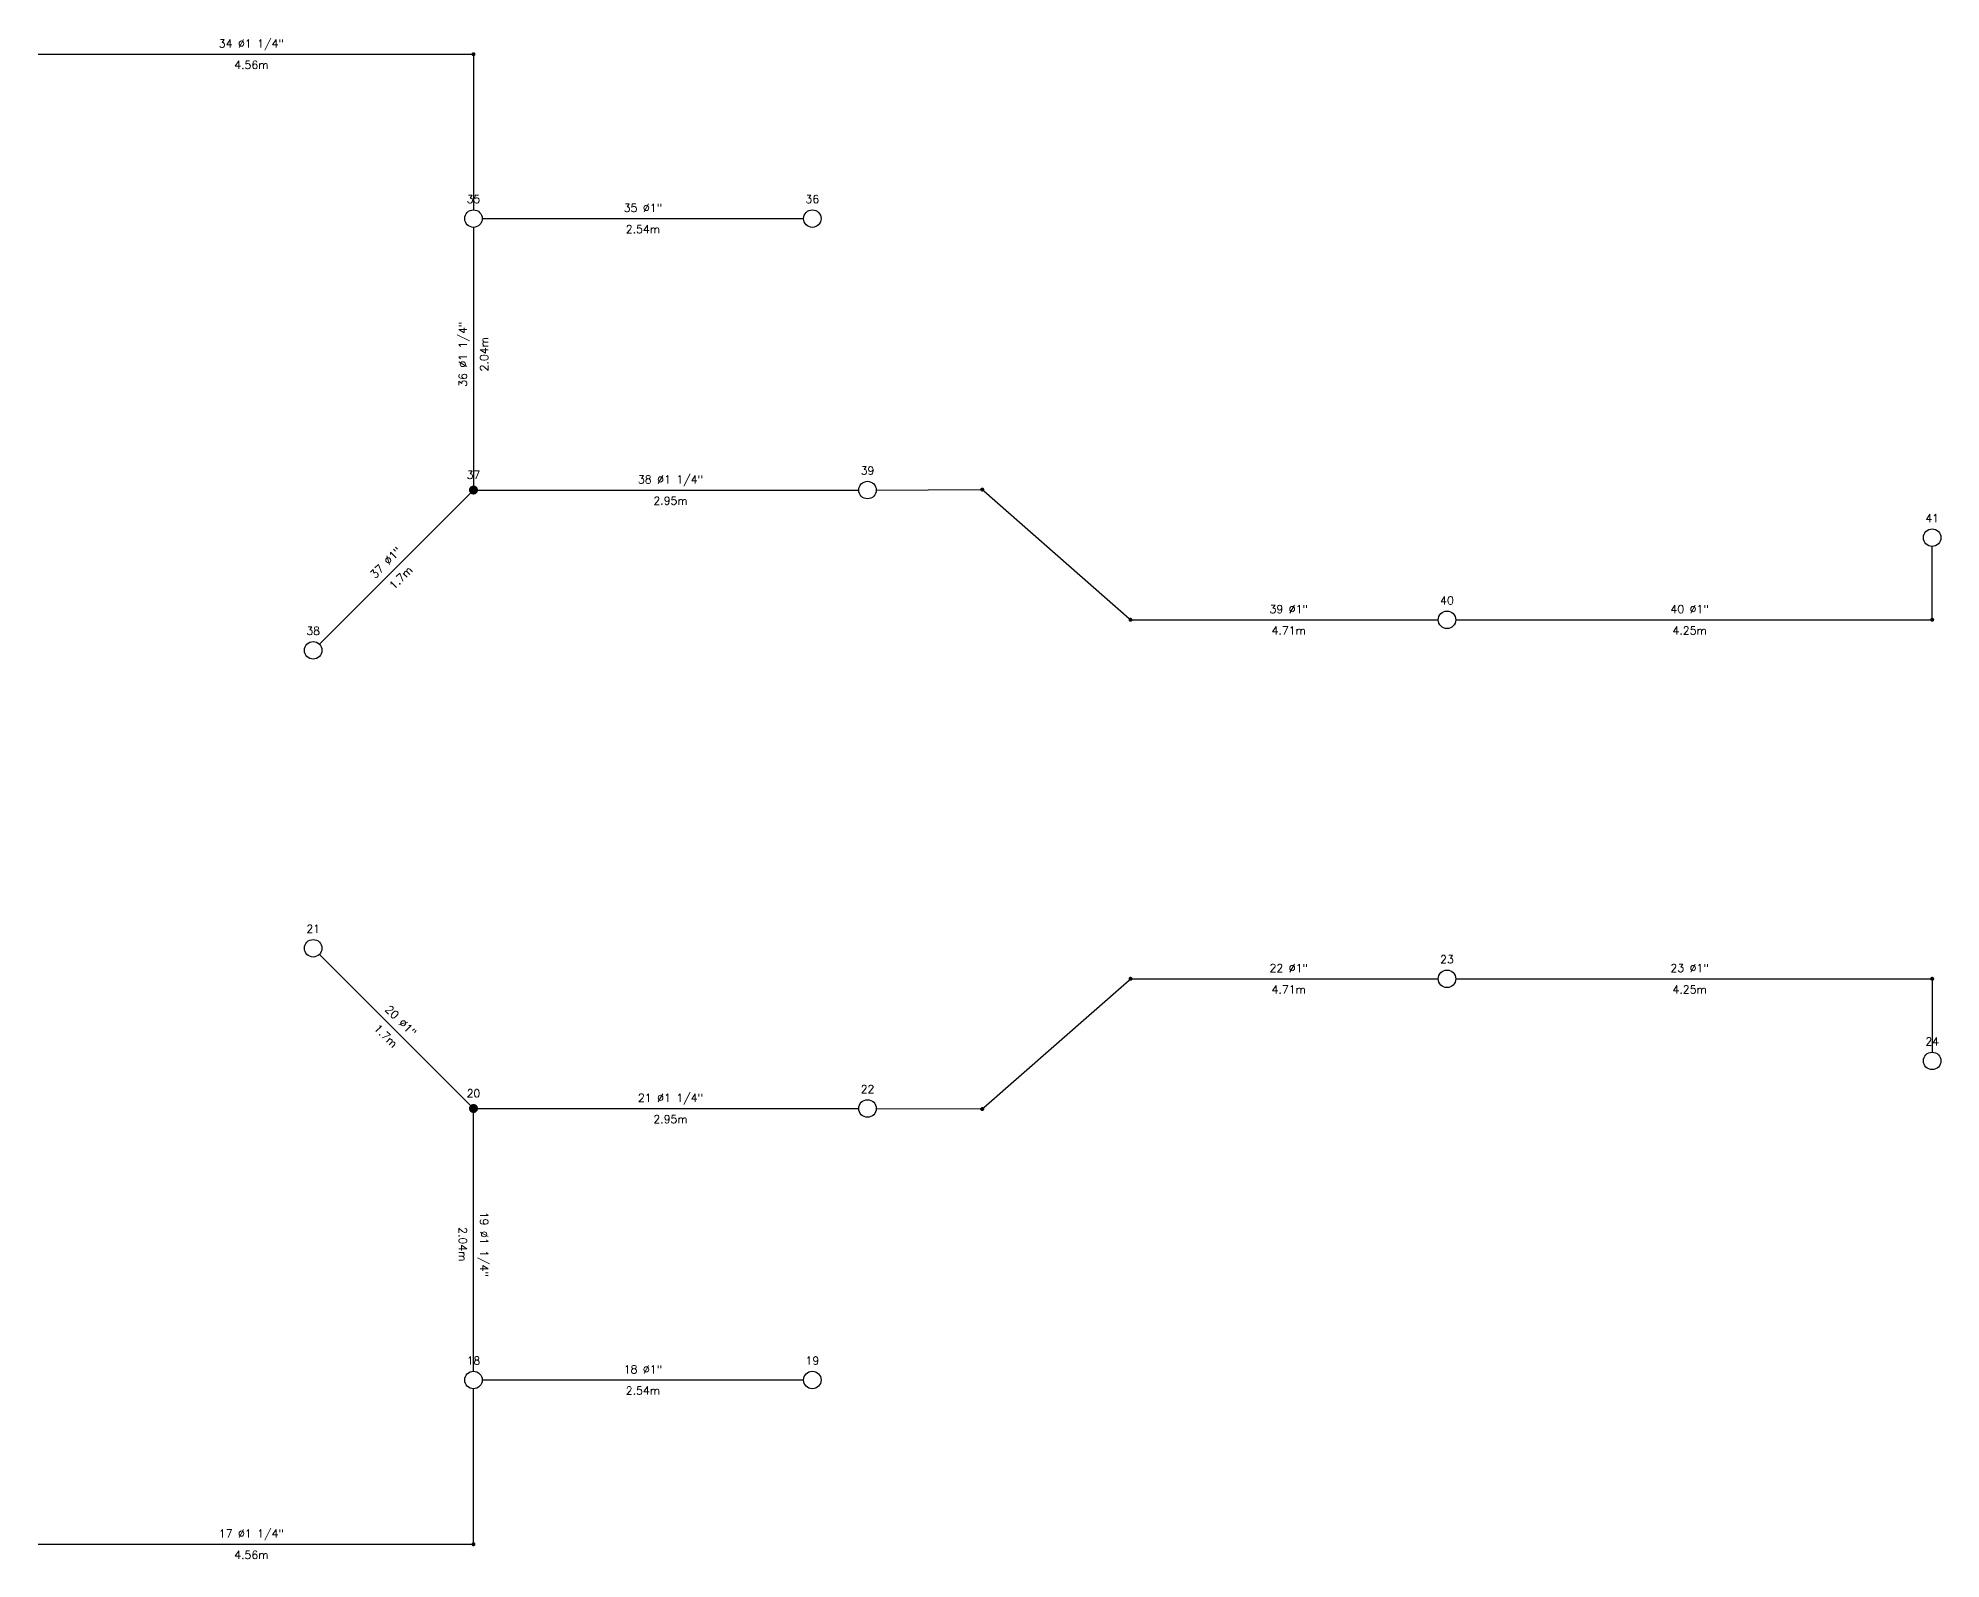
# Model space of a CAD drawing. Header units: metres. Extents: x -63.6 to 24.5, y -61.1 to 26.1.
# Drawn here: x -29.63 to -15.01, y -44.25 to -32.56 of the extents above; entities that cross this region are included whole.
import ezdxf
from ezdxf.enums import TextEntityAlignment as Align

# ---------------------------------------------------------------- set-up
doc = ezdxf.new("R2010")
doc.units = ezdxf.units.M
doc.header["$LTSCALE"] = 12.7
doc.layers.get('0').update_dxf_attribs({"linetype": 'CONTINUOUS'})
for name, color, linetype in [('TEXTO_NUDOS', 7, 'CONTINUOUS'), ('TEXTO_RAMAS', 7, 'CONTINUOUS'), ('UNIFILAR', 7, 'CONTINUOUS')]:
    doc.layers.add(name, color=color, linetype=linetype)
doc.styles.add('ROMANS', font='Romans', dxfattribs={"height": 0.0635})

# ---------------------------------------------------------------- blocks, each defined once
blk = doc.blocks.new('NUDO_PASO_IPCI')
at = {"color": 0, "linetype": 'Continuous'}
for points in [[(-0.742494, 0.10584), (-0.749351, 0.031185), (-0.748721, -0.043781), (-0.749351, 0.031185)], [(-0.728219, 0.179437), (-0.742494, 0.10584), (-0.74061, -0.118309), (-0.748721, -0.043781)], [(-0.706667, 0.251241), (-0.728219, 0.179437), (-0.725099, -0.191656), (-0.74061, -0.118309)], [(-0.678054, 0.320535), (-0.706667, 0.251241), (-0.702343, -0.263087), (-0.725099, -0.191656)], [(-0.642667, 0.386626), (-0.678054, 0.320535), (-0.672569, -0.33189), (-0.702343, -0.263087)], [(-0.600858, 0.448854), (-0.642667, 0.386626), (-0.636075, -0.397377), (-0.672569, -0.33189)], [(-0.553045, 0.506597), (-0.600858, 0.448854), (-0.593226, -0.458893), (-0.636075, -0.397377)], [(-0.499707, 0.559279), (-0.553045, 0.506597), (-0.544449, -0.515825), (-0.593226, -0.458893)], [(-0.441376, 0.606372), (-0.499707, 0.559279), (-0.490233, -0.567602), (-0.544449, -0.515825)], [(-0.378635, 0.647407), (-0.441376, 0.606372), (-0.431118, -0.613708), (-0.490233, -0.567602)], [(-0.31211, 0.681973), (-0.378635, 0.647407), (-0.367696, -0.653682), (-0.431118, -0.613708)], [(-0.242467, 0.709725), (-0.31211, 0.681973), (-0.300599, -0.687124), (-0.367696, -0.653682)], [(-0.170402, 0.730386), (-0.242467, 0.709725), (-0.2305, -0.713702), (-0.300599, -0.687124)], [(-0.096633, 0.743749), (-0.170402, 0.730386), (-0.158097, -0.733148), (-0.2305, -0.713702)], [(-0.0219, 0.74968), (-0.096633, 0.743749), (-0.084114, -0.745268), (-0.158097, -0.733148)], [(0.053053, 0.748121), (-0.0219, 0.74968), (-0.009291, -0.749942), (-0.084114, -0.745268)], [(0.127475, 0.739087), (0.053053, 0.748121), (0.065624, -0.747123), (-0.009291, -0.749942)], [(0.200624, 0.722669), (0.127475, 0.739087), (0.139884, -0.736839), (0.065624, -0.747123)], [(0.271768, 0.699029), (0.200624, 0.722669), (0.212747, -0.719193), (0.139884, -0.736839)], [(0.340197, 0.668406), (0.271768, 0.699029), (0.283483, -0.694361), (0.212747, -0.719193)], [(0.405227, 0.631103), (0.340197, 0.668406), (0.351388, -0.662591), (0.283483, -0.694361)], [(0.466207, 0.587495), (0.405227, 0.631103), (0.415781, -0.624201), (0.351388, -0.662591)], [(0.52253, 0.538017), (0.466207, 0.587495), (0.47602, -0.579573), (0.415781, -0.624201)], [(0.573632, 0.483163), (0.52253, 0.538017), (0.531502, -0.529155), (0.47602, -0.579573)], [(0.619002, 0.423482), (0.573632, 0.483163), (0.581674, -0.47345), (0.531502, -0.529155)], [(0.658187, 0.359569), (0.619002, 0.423482), (0.626035, -0.413014), (0.581674, -0.47345)], [(0.690796, 0.292064), (0.658187, 0.359569), (0.66414, -0.348452), (0.626035, -0.413014)], [(0.716502, 0.22164), (0.690796, 0.292064), (0.695609, -0.280407), (0.66414, -0.348452)], [(0.73505, 0.149002), (0.716502, 0.22164), (0.720128, -0.209562), (0.695609, -0.280407)], [(0.746253, 0.074875), (0.73505, 0.149002), (0.737451, -0.136622), (0.720128, -0.209562)], [(0.75, 0), (0.746253, 0.074875), (0.747407, -0.062317), (0.737451, -0.136622)]]:
    blk.add_solid(points, dxfattribs=at)
blk = doc.blocks.new('NUDO_DERIVACION_IPCI')
at = {"color": 0, "linetype": 'Continuous'}
for points in [[(-0.742494, 0.10584), (-0.749351, 0.031185), (-0.748721, -0.043781), (-0.749351, 0.031185)], [(-0.728219, 0.179437), (-0.742494, 0.10584), (-0.74061, -0.118309), (-0.748721, -0.043781)], [(-0.706667, 0.251241), (-0.728219, 0.179437), (-0.725099, -0.191656), (-0.74061, -0.118309)], [(-0.678054, 0.320535), (-0.706667, 0.251241), (-0.702343, -0.263087), (-0.725099, -0.191656)], [(-0.642667, 0.386626), (-0.678054, 0.320535), (-0.672569, -0.33189), (-0.702343, -0.263087)], [(-0.600858, 0.448854), (-0.642667, 0.386626), (-0.636075, -0.397377), (-0.672569, -0.33189)], [(-0.553045, 0.506597), (-0.600858, 0.448854), (-0.593226, -0.458893), (-0.636075, -0.397377)], [(-0.499707, 0.559279), (-0.553045, 0.506597), (-0.544449, -0.515825), (-0.593226, -0.458893)], [(-0.441376, 0.606372), (-0.499707, 0.559279), (-0.490233, -0.567602), (-0.544449, -0.515825)], [(-0.378635, 0.647407), (-0.441376, 0.606372), (-0.431118, -0.613708), (-0.490233, -0.567602)], [(-0.31211, 0.681973), (-0.378635, 0.647407), (-0.367696, -0.653682), (-0.431118, -0.613708)], [(-0.242467, 0.709725), (-0.31211, 0.681973), (-0.300599, -0.687124), (-0.367696, -0.653682)], [(-0.170402, 0.730386), (-0.242467, 0.709725), (-0.2305, -0.713702), (-0.300599, -0.687124)], [(-0.096633, 0.743749), (-0.170402, 0.730386), (-0.158097, -0.733148), (-0.2305, -0.713702)], [(-0.0219, 0.74968), (-0.096633, 0.743749), (-0.084114, -0.745268), (-0.158097, -0.733148)], [(0.053053, 0.748121), (-0.0219, 0.74968), (-0.009291, -0.749942), (-0.084114, -0.745268)], [(0.127475, 0.739087), (0.053053, 0.748121), (0.065624, -0.747123), (-0.009291, -0.749942)], [(0.200624, 0.722669), (0.127475, 0.739087), (0.139884, -0.736839), (0.065624, -0.747123)], [(0.271768, 0.699029), (0.200624, 0.722669), (0.212747, -0.719193), (0.139884, -0.736839)], [(0.340197, 0.668406), (0.271768, 0.699029), (0.283483, -0.694361), (0.212747, -0.719193)], [(0.405227, 0.631103), (0.340197, 0.668406), (0.351388, -0.662591), (0.283483, -0.694361)], [(0.466207, 0.587495), (0.405227, 0.631103), (0.415781, -0.624201), (0.351388, -0.662591)], [(0.52253, 0.538017), (0.466207, 0.587495), (0.47602, -0.579573), (0.415781, -0.624201)], [(0.573632, 0.483163), (0.52253, 0.538017), (0.531502, -0.529155), (0.47602, -0.579573)], [(0.619002, 0.423482), (0.573632, 0.483163), (0.581674, -0.47345), (0.531502, -0.529155)], [(0.658187, 0.359569), (0.619002, 0.423482), (0.626035, -0.413014), (0.581674, -0.47345)], [(0.690796, 0.292064), (0.658187, 0.359569), (0.66414, -0.348452), (0.626035, -0.413014)], [(0.716502, 0.22164), (0.690796, 0.292064), (0.695609, -0.280407), (0.66414, -0.348452)], [(0.73505, 0.149002), (0.716502, 0.22164), (0.720128, -0.209562), (0.695609, -0.280407)], [(0.746253, 0.074875), (0.73505, 0.149002), (0.737451, -0.136622), (0.720128, -0.209562)], [(0.75, 0), (0.746253, 0.074875), (0.747407, -0.062317), (0.737451, -0.136622)]]:
    blk.add_solid(points, dxfattribs=at)
blk = doc.blocks.new('ROCIADOR_AUTOMATICO_IPCI')
at = {"color": 0, "linetype": 'Continuous'}
blk.add_circle((-0.004736, -0.005671), 1.5, dxfattribs=at)

msp = doc.modelspace()

# ---------------------------------------------------------------- linework, layer by layer
at = {"layer": 'UNIFILAR', "color": 94, "linetype": 'Continuous'}
for p, q in [((-29.632, -32.686, 2.562), (-26.301, -32.686, 2.562)), ((-26.286, -32.701, 2.562), (-26.286, -33.882, 2.562)), ((-26.286, -34.016, 2.562), (-26.286, -36.001, 2.562)), ((-26.218, -33.949, 2.562), (-23.75, -33.949, 2.562)), ((-26.31, -36.06, 2.562), (-27.47, -37.22, 2.562)), ((-26.251, -36.036, 2.562), (-23.325, -36.036, 2.562)), ((-23.191, -36.036, 2.562), (-22.392, -36.032, 2.562)), ((-22.365, -36.043, 2.562), (-21.248, -37.023, 2.562)), ((-15.076, -37.018, 2.562), (-15.076, -36.469, 2.562)), ((-21.221, -37.033, 2.562), (-18.872, -37.033, 2.562)), ((-18.737, -37.033, 2.562), (-15.091, -37.033, 2.562)), ((-26.31, -40.766, 2.562), (-27.47, -39.606, 2.562)), ((-22.365, -40.783, 2.562), (-21.248, -39.803, 2.562)), ((-21.221, -39.793, 2.562), (-18.872, -39.793, 2.562)), ((-18.737, -39.793, 2.562), (-15.091, -39.793, 2.562)), ((-15.076, -39.808, 2.562), (-15.076, -40.357, 2.562)), ((-26.251, -40.79, 2.562), (-23.325, -40.79, 2.562)), ((-23.191, -40.79, 2.562), (-22.392, -40.793, 2.562)), ((-26.286, -42.81, 2.562), (-26.286, -40.825, 2.562)), ((-26.286, -44.125, 2.562), (-26.286, -42.944, 2.562)), ((-26.218, -42.877, 2.562), (-23.75, -42.877, 2.562)), ((-29.632, -44.14, 2.562), (-26.301, -44.14, 2.562))]:
    msp.add_line(p, q, dxfattribs=at)

# ---------------------------------------------------------------- block references
at = {"layer": 'UNIFILAR', "color": 94, "linetype": 'Continuous', "zscale": 1.024943720238734}
for name, p, xscale, yscale in [('NUDO_PASO_IPCI', (-26.286, -32.686, 2.562), 0.02049887440477468, 0.02049887440477468), ('ROCIADOR_AUTOMATICO_IPCI', (-26.286, -33.949, 2.562), 0.0448412877604446, 0.0448412877604446), ('ROCIADOR_AUTOMATICO_IPCI', (-23.682, -33.949, 2.562), 0.0448412877604446, 0.0448412877604446), ('ROCIADOR_AUTOMATICO_IPCI', (-23.258, -36.036, 2.562), 0.0448412877604446, 0.0448412877604446), ('NUDO_DERIVACION_IPCI', (-26.286, -36.036, 2.562), 0.04612246741074302, 0.04612246741074302), ('NUDO_PASO_IPCI', (-22.376, -36.032, 2.562), 0.02049887440477468, 0.02049887440477468), ('ROCIADOR_AUTOMATICO_IPCI', (-15.076, -36.402, 2.562), 0.0448412877604446, 0.0448412877604446), ('ROCIADOR_AUTOMATICO_IPCI', (-18.805, -37.033, 2.562), 0.0448412877604446, 0.0448412877604446), ('NUDO_PASO_IPCI', (-21.237, -37.033, 2.562), 0.02049887440477468, 0.02049887440477468), ('NUDO_PASO_IPCI', (-15.076, -37.033, 2.562), 0.02049887440477468, 0.02049887440477468), ('ROCIADOR_AUTOMATICO_IPCI', (-27.518, -37.268, 2.562), 0.0448412877604446, 0.0448412877604446), ('ROCIADOR_AUTOMATICO_IPCI', (-27.518, -39.558, 2.562), 0.0448412877604446, 0.0448412877604446), ('ROCIADOR_AUTOMATICO_IPCI', (-18.805, -39.793, 2.562), 0.0448412877604446, 0.0448412877604446), ('NUDO_PASO_IPCI', (-21.237, -39.793, 2.562), 0.02049887440477468, 0.02049887440477468), ('NUDO_PASO_IPCI', (-15.076, -39.793, 2.562), 0.02049887440477468, 0.02049887440477468), ('ROCIADOR_AUTOMATICO_IPCI', (-15.076, -40.424, 2.562), 0.0448412877604446, 0.0448412877604446), ('NUDO_DERIVACION_IPCI', (-26.286, -40.79, 2.562), 0.04612246741074302, 0.04612246741074302), ('ROCIADOR_AUTOMATICO_IPCI', (-23.258, -40.79, 2.562), 0.0448412877604446, 0.0448412877604446), ('NUDO_PASO_IPCI', (-22.376, -40.794, 2.562), 0.02049887440477468, 0.02049887440477468), ('ROCIADOR_AUTOMATICO_IPCI', (-26.286, -42.877, 2.562), 0.0448412877604446, 0.0448412877604446), ('ROCIADOR_AUTOMATICO_IPCI', (-23.682, -42.877, 2.562), 0.0448412877604446, 0.0448412877604446), ('NUDO_PASO_IPCI', (-26.286, -44.14, 2.562), 0.02049887440477468, 0.02049887440477468)]:
    msp.add_blockref(name, p, dxfattribs=dict(at, xscale=xscale, yscale=yscale))

# ---------------------------------------------------------------- texts
at = {"layer": 'TEXTO_NUDOS', "color": 94, "linetype": 'Continuous', "style": 'ROMANS'}
for s, p in [('35', (-26.286, -33.83, 2.562)), ('36', (-23.682, -33.83, 2.562)), ('37', (-26.286, -35.95, 2.562)), ('39', (-23.258, -35.917, 2.562)), ('41', (-15.076, -36.283, 2.562)), ('40', (-18.805, -36.915, 2.562)), ('38', (-27.518, -37.149, 2.562)), ('21', (-27.518, -39.439, 2.562)), ('23', (-18.805, -39.674, 2.562)), ('24', (-15.076, -40.305, 2.562)), ('20', (-26.286, -40.704, 2.562)), ('22', (-23.258, -40.672, 2.562)), ('18', (-26.286, -42.759, 2.562)), ('19', (-23.682, -42.759, 2.562))]:
    msp.add_text(s, height=0.0615, dxfattribs=at).set_placement(p, align=Align.CENTER)
at = {"layer": 'TEXTO_RAMAS', "color": 94, "linetype": 'Continuous', "style": 'ROMANS'}
for s, p in [('34 Ø1 1/4"', (-27.993, -32.635, 2.562)), ('35 Ø1"', (-24.984, -33.898, 2.562)), ('38 Ø1 1/4"', (-24.772, -35.985, 2.562)), ('39 Ø1"', (-20.021, -36.982, 2.562)), ('40 Ø1"', (-16.94, -36.982, 2.562)), ('22 Ø1"', (-20.021, -39.741, 2.562)), ('23 Ø1"', (-16.94, -39.741, 2.562)), ('21 Ø1 1/4"', (-24.772, -40.739, 2.562)), ('18 Ø1"', (-24.984, -42.826, 2.562)), ('17 Ø1 1/4"', (-27.993, -44.089, 2.562))]:
    msp.add_text(s, height=0.0615, dxfattribs=at).set_placement(p, align=Align.CENTER)
for s, p in [('4.56m', (-27.993, -32.737, 2.562)), ('2.54m', (-24.984, -34, 2.562)), ('2.95m', (-24.772, -36.087, 2.562)), ('4.71m', (-20.021, -37.085, 2.562)), ('4.25m', (-16.94, -37.085, 2.562)), ('4.71m', (-20.021, -39.844, 2.562)), ('4.25m', (-16.94, -39.844, 2.562)), ('2.95m', (-24.772, -40.841, 2.562)), ('2.54m', (-24.984, -42.928, 2.562)), ('4.56m', (-27.993, -44.191, 2.562))]:
    msp.add_text(s, height=0.0615, dxfattribs=at).set_placement(p, align=Align.TOP_CENTER)
for s, rotation, p in [('36 Ø1 1/4"', 89.9948, (-26.337, -34.992, 2.562)), ('37 Ø1"', 45, (-26.938, -36.616, 2.562)), ('20 Ø1"', 315, (-26.866, -40.138, 2.562)), ('19 Ø1 1/4"', 270.0052, (-26.235, -41.834, 2.562))]:
    msp.add_text(s, height=0.0615, rotation=rotation, dxfattribs=at).set_placement(p, align=Align.CENTER)
for s, rotation, p in [('2.04m', 89.9948, (-26.235, -34.992, 2.562)), ('1.7m', 45, (-26.866, -36.688, 2.562)), ('1.7m', 315, (-26.938, -40.21, 2.562)), ('2.04m', 270.0052, (-26.337, -41.834, 2.562))]:
    msp.add_text(s, height=0.0615, rotation=rotation, dxfattribs=at).set_placement(p, align=Align.TOP_CENTER)

doc.saveas('drawing.dxf')
